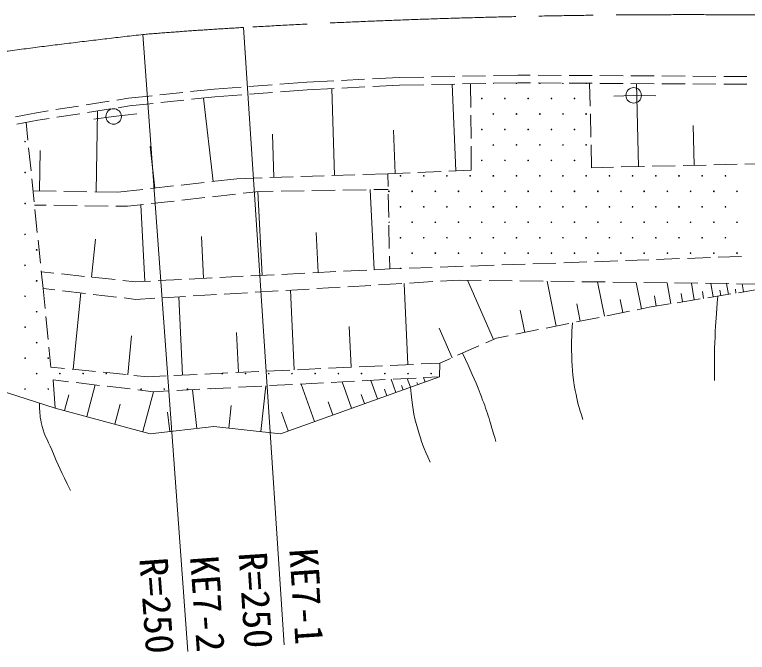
# Model space of a CAD drawing. Units: millimetres, scale not verified. Extents: x 40000 to 680000, y 20000 to 380000.
# Drawn here: x 103769 to 151128, y 246389 to 287625 of the extents above; entities that cross this region are included whole.
import ezdxf
from ezdxf.enums import TextEntityAlignment as Align

# ---------------------------------------------------------------- set-up
doc = ezdxf.new("R2010")
doc.units = ezdxf.units.MM
doc.header["$LTSCALE"] = 1000
doc.linetypes.add('CHAIN', pattern=[18.5, 12, -1.5, 3.5, -1.5])
for name, color, linetype, lineweight in [('M-BMK', 2, 'CHAIN', 13), ('M-STR-HTXT', 7, 'Continuous', 13), ('M-WORK', 1, 'Continuous', 13)]:
    doc.layers.add(name, color=color, linetype=linetype, lineweight=lineweight)
doc.styles.add('ＭＳ ゴシック', font='')
doc.styles.get('ＭＳ ゴシック').set_extended_font_data('MS Gothic')

msp = doc.modelspace()

# ---------------------------------------------------------------- linework, layer by layer
at = {"layer": 'M-BMK'}
for centre, radius, start, end in [((147342, -212375), 500000, 89.16184, 93.29914), ((132786, 37201), 250000, 93.26039, 94.75522), ((168431, -210472), 500000, 96.47322, 100.76713)]:
    msp.add_arc(centre, radius, start, end, dxfattribs=at)
at = {"layer": 'M-STR-HTXT'}
for p, q in [((118568, 286796), (121196, 246883)), ((112061, 286341), (114965, 246446))]:
    msp.add_line(p, q, dxfattribs=at)
at = {"layer": 'M-WORK'}
for p, q in [((134711, 283683), (136291, 283716)), ((136291, 283716), (137101, 283711)), ((137601, 283708), (139101, 283699)), ((139601, 283696), (141101, 283686)), ((141601, 283683), (143101, 283674)), ((120906, 283130), (122650, 283263)), ((122650, 283263), (124392, 283348)), ((124892, 283373), (126390, 283446)), ((126889, 283471), (128631, 283556)), ((128631, 283556), (130212, 283589)), ((130712, 283600), (132211, 283631)), ((132711, 283642), (134211, 283673)), ((134721, 283184), (136295, 283216)), ((136295, 283216), (137102, 283211)), ((137602, 283208), (139102, 283199)), ((143601, 283670), (145101, 283661)), ((145601, 283658), (147101, 283648)), ((147601, 283645), (149101, 283636)), ((149601, 283632), (151101, 283623)), ((115144, 282647), (116669, 282809)), ((116669, 282809), (118413, 282941)), ((118912, 282979), (120407, 283092)), ((120944, 282632), (122681, 282764)), ((122681, 282764), (124417, 282849)), ((124453, 277225), (124269, 282842)), ((124916, 282873), (126414, 282947)), ((126914, 282971), (128649, 283057)), ((128649, 283057), (130222, 283090)), ((130722, 283100), (132222, 283131)), ((132286, 277533), (132038, 283127)), ((132722, 283142), (134221, 283173)), ((133253, 281615), (133241, 283153)), ((139602, 283196), (141102, 283186)), ((140968, 281708), (140932, 283187)), ((141602, 283183), (143102, 283174)), ((143602, 283170), (145102, 283161)), ((144082, 277800), (143958, 283168)), ((145601, 283158), (147101, 283148)), ((147601, 283145), (149101, 283136)), ((149601, 283132), (151101, 283123)), ((111134, 282220), (112658, 282382)), ((113155, 282435), (114647, 282594)), ((115200, 282150), (116714, 282311)), ((116714, 282311), (118451, 282443)), ((118950, 282480), (120445, 282594)), ((142502, 282352), (143781, 282406)), ((143781, 282406), (145220, 282370)), ((108400, 281791), (109882, 282024)), ((110376, 282102), (111134, 282220)), ((111199, 281725), (112714, 281886)), ((113211, 281938), (114702, 282097)), ((116600, 276843), (115985, 282233)), ((105172, 281285), (105930, 281404)), ((106424, 281481), (107906, 281714)), ((108476, 281297), (109958, 281530)), ((109044, 276163), (109133, 281400)), ((110452, 281607), (111199, 281725)), ((103823, 281026), (105172, 281285)), ((105258, 280792), (106006, 280910)), ((106500, 280987), (107982, 281220)), ((108878, 280876), (110168, 281042)), ((110168, 281042), (111660, 281219)), ((133269, 279615), (133257, 281115)), ((141017, 279709), (140980, 281208)), ((103915, 280535), (105258, 280792)), ((104621, 279506), (104503, 280647)), ((147691, 277883), (147632, 280461)), ((120522, 277097), (120430, 279905)), ((128371, 277359), (128246, 280156)), ((104826, 277516), (104672, 279008)), ((112826, 276413), (112519, 279108)), ((133285, 277578), (133273, 279115)), ((141065, 277730), (141029, 279209)), ((105378, 276224), (105422, 278843)), ((131837, 277513), (133285, 277578)), ((142470, 277762), (141065, 277730)), ((144470, 277809), (142970, 277774)), ((146469, 277855), (144970, 277820)), ((148469, 277901), (146969, 277866)), ((150468, 277947), (148969, 277913)), ((152468, 277993), (150968, 277959)), ((119767, 277072), (118140, 277018)), ((121766, 277137), (120267, 277088)), ((123765, 277203), (122266, 277154)), ((125764, 277268), (124265, 277219)), ((127891, 277338), (126264, 277285)), ((127891, 277338), (129339, 277402)), ((127907, 276511), (127891, 277338)), ((129839, 277425), (131337, 277491)), ((105031, 275527), (104877, 277019)), ((116023, 276777), (114532, 276607)), ((118140, 277018), (116519, 276834)), ((106443, 276206), (104958, 276231)), ((108443, 276173), (106943, 276198)), ((110428, 276139), (108943, 276164)), ((112048, 276324), (110428, 276139)), ((114035, 276551), (112545, 276381)), ((118546, 276077), (119565, 276193)), ((119766, 270767), (119492, 276184)), ((119565, 276193), (120488, 276208)), ((120988, 276216), (122488, 276240)), ((122988, 276248), (124488, 276272)), ((124988, 276281), (126487, 276305)), ((127012, 271134), (126750, 276309)), ((126987, 276313), (127910, 276328)), ((114571, 275629), (116061, 275797)), ((116558, 275853), (118049, 276021)), ((127946, 274511), (127916, 276011)), ((105053, 275311), (105810, 275302)), ((106310, 275295), (107810, 275276)), ((108310, 275269), (109810, 275250)), ((110310, 275243), (111067, 275233)), ((111067, 275233), (112087, 275349)), ((112181, 270383), (111931, 275331)), ((112584, 275405), (114074, 275573)), ((105235, 273537), (105082, 275029)), ((127985, 272511), (127955, 274011)), ((115974, 270575), (115837, 273283)), ((123389, 270950), (123258, 273538)), ((105440, 271548), (105287, 273040)), ((108730, 270654), (108993, 273117)), ((128010, 271184), (127994, 272012)), ((145254, 271794), (146753, 271847)), ((147253, 271865), (148752, 271918)), ((149251, 271935), (150750, 271988)), ((133261, 271370), (134760, 271423)), ((135260, 271440), (136759, 271493)), ((137259, 271511), (138758, 271564)), ((139258, 271582), (140757, 271635)), ((141256, 271652), (142755, 271705)), ((143255, 271723), (144754, 271776)), ((105609, 269909), (105491, 271050)), ((105497, 270999), (106294, 270914)), ((121037, 270831), (122535, 270907)), ((123034, 270932), (124532, 271008)), ((125032, 271033), (126530, 271109)), ((127029, 271134), (128010, 271184)), ((128010, 271184), (128764, 271211)), ((129264, 271228), (130763, 271281)), ((131263, 271299), (132762, 271352)), ((106791, 270861), (108283, 270702)), ((108780, 270649), (110272, 270490)), ((110769, 270437), (111566, 270352)), ((113047, 270427), (114545, 270502)), ((115045, 270528), (116543, 270604)), ((117042, 270629), (118540, 270705)), ((119039, 270730), (120538, 270806)), ((131290, 270389), (132509, 270461)), ((132509, 270461), (133930, 270443)), ((134726, 266625), (133039, 270455)), ((134430, 270436), (135930, 270417)), ((111566, 270352), (112548, 270401)), ((123304, 269913), (124801, 270002)), ((125301, 270032), (126798, 270121)), ((127297, 270151), (128794, 270240)), ((129193, 264996), (128949, 270249)), ((129293, 270270), (130791, 270359)), ((136430, 270410), (137930, 270390)), ((138772, 267488), (138185, 270387)), ((138429, 270384), (139929, 270364)), ((140429, 270358), (141929, 270338)), ((141889, 268118), (141438, 270344)), ((142429, 270331), (143929, 270312)), ((144281, 268603), (143935, 270312)), ((144429, 270305), (145929, 270286)), ((146174, 268931), (145953, 270285)), ((146429, 270279), (147929, 270259)), ((147695, 269179), (147517, 270265)), ((148429, 270253), (149928, 270233)), ((148914, 269377), (148772, 270248)), ((149901, 269538), (149787, 270235)), ((150428, 270227), (151928, 270207)), ((150888, 269699), (150803, 270222)), ((105738, 268615), (105609, 269909)), ((105609, 269909), (106371, 269821)), ((106868, 269763), (108358, 269591)), ((107550, 264691), (108040, 269628)), ((108854, 269534), (110344, 269361)), ((115318, 269437), (116816, 269527)), ((117315, 269556), (118812, 269645)), ((119311, 269675), (120808, 269764)), ((121308, 269794), (122805, 269883)), ((121839, 264655), (121599, 269811)), ((146934, 269055), (146846, 269598)), ((148304, 269278), (148233, 269713)), ((150053, 269563), (148573, 269322)), ((149407, 269458), (149351, 269806)), ((150394, 269619), (150352, 269880)), ((152027, 269885), (150547, 269644)), ((110841, 269304), (111603, 269216)), ((111603, 269216), (112823, 269289)), ((113322, 269318), (114819, 269408)), ((114619, 264319), (114384, 269382)), ((143085, 268361), (142912, 269215)), ((145226, 268776), (145116, 269453)), ((148079, 269241), (146599, 269000)), ((136743, 267077), (136449, 268526)), ((140330, 267803), (140105, 268916)), ((144778, 268703), (144008, 268547)), ((146105, 268920), (144778, 268703)), ((105936, 266625), (105788, 268117)), ((141558, 268051), (140087, 267754)), ((143518, 268448), (142048, 268151)), ((139597, 267655), (138127, 267357)), ((125516, 264826), (125394, 267452)), ((132045, 265444), (131202, 267359)), ((137637, 267258), (136167, 266960)), ((111081, 264341), (111331, 266862)), ((118229, 264487), (118109, 267065)), ((134907, 266705), (134220, 266402)), ((135677, 266861), (134907, 266705)), ((133763, 266201), (132390, 265596)), ((106115, 264834), (105986, 266127)), ((96895, 265232), (106379, 262182)), ((131932, 265395), (131245, 265092)), ((106996, 264746), (106115, 264834)), ((125547, 264827), (124048, 264757)), ((127544, 264920), (126046, 264850)), ((129542, 265013), (128044, 264943)), ((131245, 265092), (130042, 265036)), ((131235, 264207), (131245, 265092)), ((108987, 264549), (107494, 264697)), ((110977, 264351), (109484, 264499)), ((112356, 264214), (111474, 264302)), ((113559, 264270), (112356, 264214)), ((115557, 264363), (114059, 264293)), ((117555, 264456), (116057, 264386)), ((119553, 264549), (118055, 264479)), ((121551, 264641), (120052, 264572)), ((123549, 264734), (122050, 264665)), ((106379, 262182), (106251, 264007)), ((106251, 264007), (107257, 263888)), ((107754, 263830), (109244, 263654)), ((120952, 260530), (131235, 264207)), ((122234, 263738), (123732, 263816)), ((124231, 263842), (125729, 263920)), ((125541, 262171), (124930, 263878)), ((126228, 263946), (127726, 264024)), ((127224, 262773), (126794, 263976)), ((128410, 263197), (128107, 264044)), ((128226, 264050), (129724, 264128)), ((129352, 263534), (129150, 264098)), ((129823, 263702), (129772, 263843)), ((130293, 263870), (130193, 264153)), ((130223, 264154), (131235, 264207)), ((108430, 261632), (108981, 263685)), ((109740, 263596), (111230, 263420)), ((111726, 263362), (112733, 263243)), ((114245, 263322), (115743, 263400)), ((115547, 260863), (115270, 263375)), ((116242, 263426), (117740, 263504)), ((118239, 263530), (119737, 263608)), ((119689, 260663), (119999, 263622)), ((120236, 263634), (121734, 263712)), ((123150, 261316), (122283, 263741)), ((127817, 262985), (127666, 263408)), ((128881, 263365), (128780, 263648)), ((106992, 262018), (107268, 263044)), ((112044, 260662), (112737, 263244)), ((112733, 263243), (113745, 263296)), ((126382, 262472), (126168, 263073)), ((110237, 261147), (110583, 262438)), ((124345, 261744), (124040, 262597)), ((106379, 262182), (112533, 260530)), ((113789, 260669), (113650, 261925)), ((117618, 260880), (117773, 262360)), ((121453, 260710), (121020, 261922)), ((112533, 260530), (116636, 260983)), ((116636, 260983), (120952, 260530))]:
    msp.add_line(p, q, dxfattribs=at)
for centre, radius in [((143781, 282406), 500), ((133960, 282200), 22.5), ((135460, 282200), 22.5), ((136960, 282200), 22.5), ((138460, 282200), 22.5), ((139960, 282200), 22.5), ((110168, 281042), 500), ((134710, 281200), 22.5), ((136210, 281200), 22.5), ((137710, 281200), 22.5), ((139210, 281200), 22.5), ((140710, 281200), 22.5), ((133960, 280200), 22.5), ((135460, 280200), 22.5), ((136960, 280200), 22.5), ((138460, 280200), 22.5), ((139960, 280200), 22.5), ((104443, 279415), 22.5), ((134710, 279200), 22.5), ((136210, 279200), 22.5), ((137710, 279200), 22.5), ((139210, 279200), 22.5), ((140710, 279200), 22.5), ((133960, 278200), 22.5), ((135460, 278200), 22.5), ((136960, 278200), 22.5), ((138460, 278200), 22.5), ((139960, 278200), 22.5), ((104443, 277415), 22.5), ((128710, 277200), 22.5), ((130210, 277200), 22.5), ((131710, 277200), 22.5), ((133210, 277200), 22.5), ((134710, 277200), 22.5), ((136210, 277200), 22.5), ((137710, 277200), 22.5), ((139210, 277200), 22.5), ((140710, 277200), 22.5), ((142210, 277200), 22.5), ((143710, 277200), 22.5), ((145210, 277200), 22.5), ((146710, 277200), 22.5), ((148210, 277200), 22.5), ((149710, 277200), 22.5), ((127960, 276200), 22.5), ((129460, 276200), 22.5), ((130960, 276200), 22.5), ((132460, 276200), 22.5), ((133960, 276200), 22.5), ((135460, 276200), 22.5), ((136960, 276200), 22.5), ((138460, 276200), 22.5), ((139960, 276200), 22.5), ((141460, 276200), 22.5), ((142960, 276200), 22.5), ((144460, 276200), 22.5), ((145960, 276200), 22.5), ((147460, 276200), 22.5), ((148960, 276200), 22.5), ((150460, 276200), 22.5), ((104443, 275415), 22.5), ((128710, 275200), 22.5), ((130210, 275200), 22.5), ((131710, 275200), 22.5), ((133210, 275200), 22.5), ((134710, 275200), 22.5), ((136210, 275200), 22.5), ((137710, 275200), 22.5), ((139210, 275200), 22.5), ((140710, 275200), 22.5), ((142210, 275200), 22.5), ((143710, 275200), 22.5), ((145210, 275200), 22.5), ((146710, 275200), 22.5), ((148210, 275200), 22.5), ((149710, 275200), 22.5), ((129460, 274200), 22.5), ((130960, 274200), 22.5), ((132460, 274200), 22.5), ((133960, 274200), 22.5), ((135460, 274200), 22.5), ((136960, 274200), 22.5), ((138460, 274200), 22.5), ((139960, 274200), 22.5), ((141460, 274200), 22.5), ((142960, 274200), 22.5), ((144460, 274200), 22.5), ((145960, 274200), 22.5), ((147460, 274200), 22.5), ((148960, 274200), 22.5), ((150460, 274200), 22.5), ((104443, 273415), 22.5), ((128710, 273200), 22.5), ((130210, 273200), 22.5), ((131710, 273200), 22.5), ((133210, 273200), 22.5), ((134710, 273200), 22.5), ((136210, 273200), 22.5), ((137710, 273200), 22.5), ((139210, 273200), 22.5), ((140710, 273200), 22.5), ((142210, 273200), 22.5), ((143710, 273200), 22.5), ((145210, 273200), 22.5), ((146710, 273200), 22.5), ((148210, 273200), 22.5), ((149710, 273200), 22.5), ((105193, 272415), 22.5), ((129460, 272200), 22.5), ((130960, 272200), 22.5), ((132460, 272200), 22.5), ((133960, 272200), 22.5), ((135460, 272200), 22.5), ((136960, 272200), 22.5), ((138460, 272200), 22.5), ((139960, 272200), 22.5), ((141460, 272200), 22.5), ((142960, 272200), 22.5), ((144460, 272200), 22.5), ((145960, 272200), 22.5), ((147460, 272200), 22.5), ((148960, 272200), 22.5), ((150460, 272200), 22.5), ((104443, 271415), 22.5), ((105193, 270415), 22.5), ((104443, 269415), 22.5), ((105193, 268415), 22.5), ((104443, 267415), 22.5), ((105193, 266415), 22.5), ((104443, 265415), 22.5), ((105943, 265415), 22.5), ((105193, 264415), 22.5), ((106693, 264415), 22.5), ((108193, 264415), 22.5), ((109693, 264415), 22.5), ((117193, 264415), 22.5), ((118693, 264415), 22.5), ((120193, 264415), 22.5), ((121693, 264415), 22.5), ((123193, 264415), 22.5), ((124693, 264415), 22.5), ((126193, 264415), 22.5), ((127693, 264415), 22.5), ((129193, 264415), 22.5), ((130693, 264415), 22.5), ((104443, 263415), 22.5), ((105943, 263415), 22.5), ((111943, 263415), 22.5), ((113443, 263415), 22.5), ((114943, 263415), 22.5)]:
    msp.add_circle(centre, radius, dxfattribs=at)
for centre, start, end in [((136210, 283200), 141.3788, 41.0164), ((137710, 283200), 160.8335, 18.4433), ((134710, 283200), 230.054, 312.3413), ((139210, 283200), 185.286, 353.9908), ((140710, 283200), 210.9147, 328.362), ((127960, 274200), 249.5843, 112.6477), ((128710, 271200), 24.3455, 159.7049), ((116443, 263415), 77.5334, 108.4287)]:
    msp.add_arc(centre, 22.5, start, end, dxfattribs=at)
for points, knots in [([(149013, 263966), (149001, 265318), (148996, 265688), (149040, 266790), (149081, 267821), (149109, 268166), (149218, 269427)], [0, 0, 0, 0, 1, 1, 1, 2, 2, 2, 2]), ([(140499, 261446), (140222, 262295), (140148, 262571), (140002, 263311), (139802, 264322), (139783, 264909), (139771, 265940), (139763, 266628), (139768, 266874), (139823, 267700)], [0, 0, 0, 0, 1, 1, 1, 2, 2, 2, 3, 3, 3, 3]), ([(134873, 260016), (134442, 261498), (134323, 261932), (133861, 263120), (133456, 264161), (133292, 264518), (132708, 265736)], [0, 0, 0, 0, 1, 1, 1, 2, 2, 2, 2]), ([(130624, 258698), (130198, 259649), (130071, 259966), (129825, 260816), (129525, 261851), (129494, 262271), (129352, 263534)], [0, 0, 0, 0, 1, 1, 1, 2, 2, 2, 2]), ([(107372, 256864), (106775, 258102), (106602, 258437), (106174, 259475), (105888, 260166), (105615, 260524), (105481, 261260), (105394, 261739), (105374, 261945), (105380, 262503)], [0, 0, 0, 0, 1, 1, 1, 2, 2, 2, 3, 3, 3, 3])]:
    msp.add_open_spline(points, degree=3, knots=knots, dxfattribs=at)

# ---------------------------------------------------------------- texts
at = {"layer": 'M-STR-HTXT', "style": 'ＭＳ ゴシック'}
for s, rotation, p in [('KE7-1', 273.768, (122637, 250012)), ('KE7-2', 274.163, (116243, 249533)), ('R=250', 273.768, (119360, 249772)), ('R=250', 274.163, (112966, 249413))]:
    msp.add_text(s, height=1833, rotation=rotation, dxfattribs=at).set_placement(p, align=Align.MIDDLE_CENTER)

doc.saveas('drawing.dxf')
